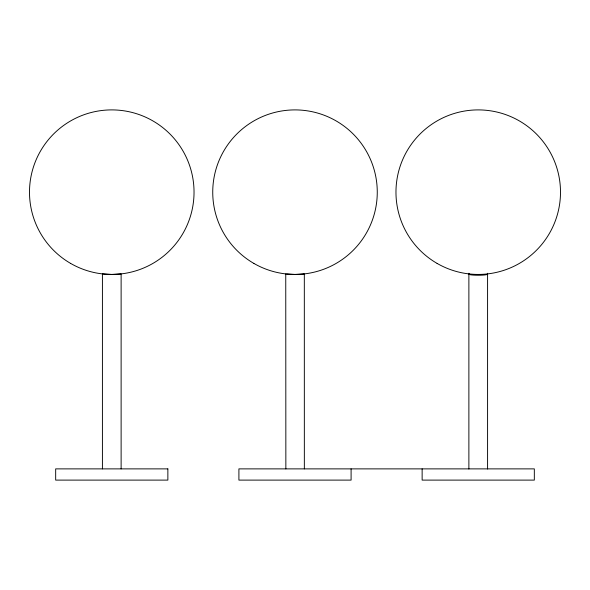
<?xml version="1.0" encoding="UTF-8"?>
<svg xmlns="http://www.w3.org/2000/svg" width="590" height="590" viewBox="0 0 590 590"><rect width="100%" height="100%" fill="white"/><g stroke="black" fill="none" stroke-linecap="round" stroke-linejoin="round"><path stroke-width="0.89" d="M303.88 273.952L304.322 273.9L304.352 468.88M303.548 273.989L295 274.431L286.651 274.011M285.752 273.915L285.855 468.88M487.583 273.259L487.583 469.013M468.88 273.259L468.88 469.013M422.138 468.88L422.138 480.105L534.326 480.105L534.326 468.88L238.906 468.88L238.906 480.105L351.094 480.105L351.094 468.88M121.12 468.88L121.12 273.9L111.768 274.431L102.417 273.9L102.417 468.88M487.303 273.908A9.337 1.084 0 0 1 478.232 275.25A9.337 1.084 0 0 1 469.161 273.908M167.862 468.88L55.674 468.88L55.674 480.105L167.862 480.105L167.862 468.88M437.101 263.413A82.268 82.268 0 0 0 560.5 192.163A82.268 82.268 0 0 0 437.101 120.921A82.268 82.268 0 0 0 437.101 263.413M253.87 263.413A82.268 82.268 0 0 0 377.268 192.163A82.268 82.268 0 0 0 253.87 120.921A82.268 82.268 0 0 0 253.87 263.413M70.63 263.413A82.268 82.268 0 0 0 194.036 192.163A82.268 82.268 0 0 0 70.63 120.921A82.268 82.268 0 0 0 70.63 263.413"/></g></svg>
